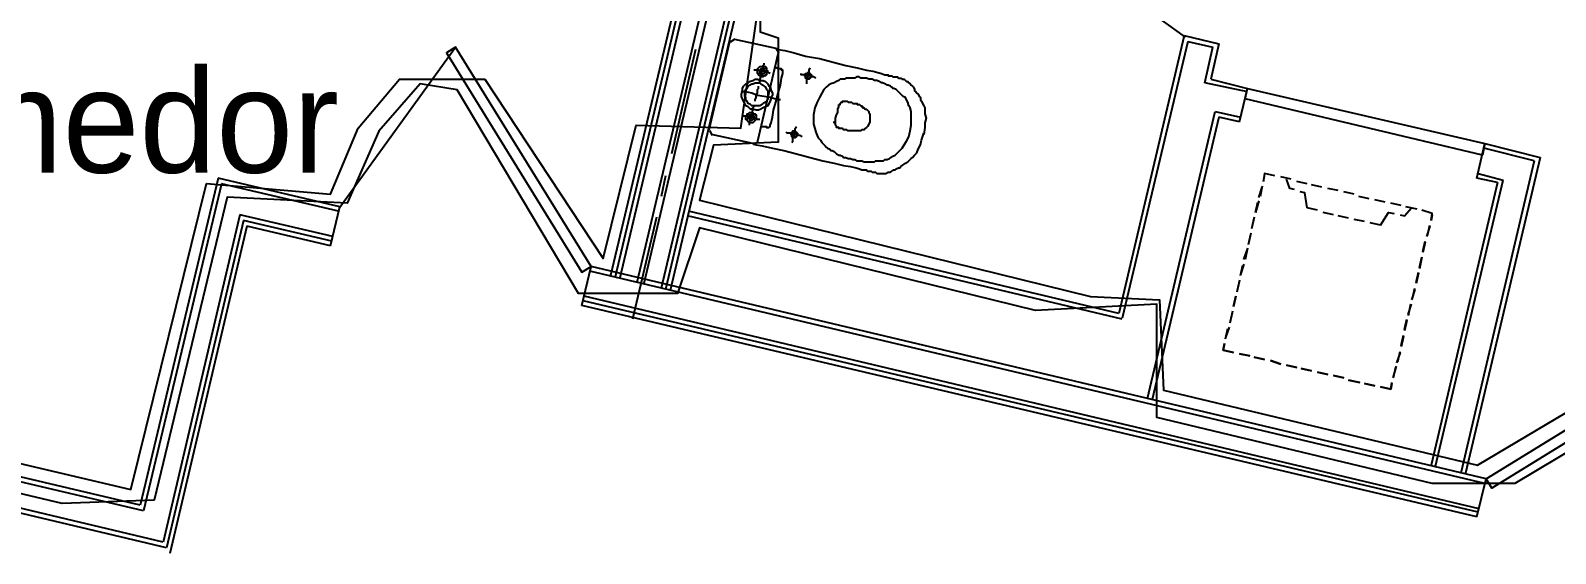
# Model space of a CAD drawing. Header units: feet. Extents: x -84 to 198, y -22 to 181.
# Drawn here: x 76.67 to 94.39, y 126.19 to 132.26 of the extents above; entities that cross this region are included whole.
import ezdxf
from ezdxf.enums import TextEntityAlignment as Align

# ---------------------------------------------------------------- set-up
doc = ezdxf.new("R2010")
doc.units = ezdxf.units.FT
for name, color, linetype in [('A-AREA-COMUN', 252, 'CONTINUOUS'), ('A-AREA-UNIDAD', 30, 'CONTINUOUS'), ('A-LINEA', 7, 'CONTINUOUS'), ('A-NOMBRE-ESPACIO', 2, 'CONTINUOUS')]:
    doc.layers.add(name, color=color, linetype=linetype)

msp = doc.modelspace()

# ---------------------------------------------------------------- linework, layer by layer
at = {"layer": 'A-AREA-COMUN'}
msp.add_lwpolyline([(96.16, 128.3378), (93.92, 127.0044), (92.96, 127.0044), (89.76, 127.7689), (89.76, 129.0844), (88.352, 129.0133), (84.448, 129.9733), (84.192, 129.2089), (83.04, 129.2089), (81.632, 131.5733), (81.2, 131.6444), (80.72, 131.0933), (80.352, 130.2578), (78.96, 130.3289), (78.112, 126.8089), (77.04, 126.7733), (47.648, 133.7422)], dxfattribs=at)
at = {"layer": 'A-AREA-UNIDAD'}
for points in [[(59.6, 131.2178), (77.84, 126.9333), (78.72, 130.4889), (80.16, 130.3644), (80.48, 131.1289), (80.96, 131.6978), (81.952, 131.6978), (83.328, 129.6178), (83.712, 131.1644), (84.928, 131.1289), (85.152, 132.6933)], [(85.152, 132.6578), (85.152, 132.2489), (85.36, 132.1778), (85.36, 130.9689), (84.608, 130.9333), (84.448, 130.2933), (88.992, 129.1733), (89.792, 129.1378), (89.84, 128.0889), (93.488, 127.2178), (95.44, 128.3733)]]:
    msp.add_lwpolyline(points, dxfattribs=at)
at = {"layer": 'A-LINEA'}
for p, q in [((88.04, 148.9244), (83.4133, 129.4178)), ((88.08, 148.9111), (83.4667, 129.4044)), ((88.1333, 148.8978), (83.52, 129.3911)), ((88.3333, 148.8578), (83.72, 129.3378)), ((88.4133, 148.8311), (83.8, 129.3244)), ((88.6267, 148.7911), (84, 129.2711)), ((88.6667, 148.7778), (84.0533, 129.2578)), ((88.72, 148.7644), (84.1067, 129.2444)), ((77.9867, 126.6844), (47.4933, 133.8978)), ((77.9467, 126.7511), (47.56, 133.9378)), ((78.2133, 126.3244), (47.4267, 133.6044)), ((78.2533, 126.2578), (47.4667, 133.5378)), ((88.3295, 133.4553), (90.0885, 132.187)), ((90.08, 132.2044), (89.32, 128.9778)), ((90.08, 132.2044), (90.48, 132.1111)), ((81.6117, 132.067), (80.2674, 130.21)), ((84.4, 132.0444), (84.12, 130.8311)), ((84.56, 131.1111), (84.8, 132.1378)), ((84.8574, 132.1632), (84.8013, 132.1285)), ((84.8533, 132.1644), (85.3333, 132.0578)), ((85.3721, 132.0004), (85.3374, 132.0565)), ((90.12, 132.1378), (89.36, 128.9244)), ((90.12, 132.1378), (90.4133, 132.0711)), ((90.32, 131.6578), (90.4133, 132.0711)), ((90.48, 132.1111), (90.3867, 131.6978)), ((85.36, 132.0044), (85.12, 130.9778)), ((90.3867, 131.6978), (90.8133, 131.5911)), ((90.8133, 131.5511), (90.32, 131.6578)), ((90.72, 131.2044), (90.8133, 131.5911)), ((89.6533, 127.9911), (90.44, 131.3244)), ((90.44, 131.3244), (90.7333, 131.2578)), ((90.48, 131.2578), (89.7067, 127.9778)), ((90.72, 131.2044), (90.48, 131.2578)), ((84.5613, 131.1019), (84.5959, 131.0457)), ((85.0667, 130.9511), (84.5867, 131.0578)), ((85.0759, 130.939), (85.1321, 130.9737)), ((94.2133, 130.7911), (93.3467, 127.1244)), ((93.48, 130.5511), (93.5733, 130.9511)), ((94.1467, 130.7511), (93.56, 130.8978)), ((93.5733, 130.9511), (94.2133, 130.7911)), ((91.1333, 130.5778), (91.0133, 130.6044)), ((94.1467, 130.7511), (93.2933, 127.1244)), ((93.4933, 130.6044), (93.7867, 130.5244)), ((78.8533, 130.5511), (77.9467, 126.7511)), ((78.8933, 130.4844), (77.9867, 126.6844)), ((80.2667, 130.2178), (78.8533, 130.5511)), ((80.2533, 130.1644), (78.8933, 130.4844)), ((84.0533, 130.5778), (84, 130.3378)), ((90.9467, 130.3244), (90.9867, 130.4444)), ((90.9867, 130.4578), (90.96, 130.3378)), ((91, 130.5111), (91.0133, 130.5778)), ((91.32, 130.5378), (91.2, 130.5644)), ((91.32, 130.5378), (91.2, 130.5644)), ((91.5067, 130.4844), (91.3867, 130.5111)), ((91.5067, 130.4844), (91.3867, 130.5111)), ((91.68, 130.4444), (91.56, 130.4711)), ((91.68, 130.4444), (91.56, 130.4711)), ((91.8667, 130.4044), (91.7467, 130.4311)), ((91.8667, 130.4044), (91.7467, 130.4311)), ((93.72, 130.4978), (92.9467, 127.2178)), ((93, 127.2044), (93.7867, 130.5244)), ((93.72, 130.4978), (93.48, 130.5511)), ((90.9467, 130.2844), (90.9067, 130.1511)), ((90.9067, 130.1511), (90.9333, 130.2711)), ((92.0533, 130.3644), (91.9333, 130.3911)), ((92.0533, 130.3644), (91.9333, 130.3911)), ((92.2267, 130.3111), (92.1067, 130.3378)), ((92.2267, 130.3111), (92.1067, 130.3378)), ((92.4133, 130.2711), (92.2933, 130.2978)), ((92.4133, 130.2711), (92.2933, 130.2978)), ((92.6, 130.2311), (92.48, 130.2578)), ((92.6, 130.2311), (92.48, 130.2578)), ((79.1067, 130.1244), (78.2133, 126.3244)), ((80.1867, 129.8711), (79.1067, 130.1244)), ((80.16, 129.7644), (80.2667, 130.2178)), ((83.9467, 130.0978), (83.6667, 128.9111)), ((89.36, 128.9111), (84.3067, 130.1111)), ((89.32, 128.9778), (84.32, 130.1644)), ((90.8933, 130.0978), (90.8667, 129.9778)), ((90.8667, 129.9644), (90.8933, 130.0844)), ((91.6267, 130.1778), (91.5067, 130.2044)), ((91.8133, 130.1244), (91.6933, 130.1511)), ((91.9867, 130.0844), (91.8667, 130.1111)), ((92.1733, 130.0444), (92.0533, 130.0711)), ((92.7867, 130.1911), (92.6533, 130.2178)), ((92.7867, 130.1911), (92.6533, 130.2178)), ((92.96, 130.1378), (92.84, 130.1778)), ((92.96, 130.1244), (92.9467, 130.0578)), ((79.1467, 130.0578), (78.2533, 126.2578)), ((79.1867, 129.9911), (78.2933, 126.1911)), ((80.1733, 129.8178), (79.1467, 130.0578)), ((80.16, 129.7644), (79.1867, 129.9911)), ((90.8533, 129.9111), (90.8267, 129.7911)), ((90.8267, 129.7778), (90.8533, 129.8978)), ((92.36, 130.0044), (92.24, 130.0311)), ((92.9333, 129.9911), (92.8933, 129.8711)), ((92.9067, 129.8844), (92.9333, 130.0044)), ((90.7733, 129.6044), (90.8133, 129.7244)), ((90.8133, 129.7378), (90.7867, 129.6044)), ((92.8533, 129.6978), (92.88, 129.8178)), ((92.88, 129.8044), (92.8533, 129.6844)), ((90.7733, 129.5511), (90.7333, 129.4311)), ((90.7333, 129.4178), (90.76, 129.5378)), ((92.8133, 129.5111), (92.84, 129.6311)), ((92.84, 129.6311), (92.8133, 129.4978)), ((83.08, 129.0711), (83.1867, 129.5244)), ((93.5733, 127.0044), (83.1733, 129.4711)), ((93.5867, 127.0578), (83.1867, 129.5244)), ((90.72, 129.3644), (90.6933, 129.2444)), ((92.7733, 129.3378), (92.8, 129.4578)), ((92.8, 129.4444), (92.7733, 129.3244)), ((90.6933, 129.2311), (90.72, 129.3511)), ((92.76, 129.2578), (92.72, 129.1378)), ((92.7333, 129.1511), (92.76, 129.2711)), ((93.48, 126.6178), (83.08, 129.0711)), ((93.4933, 126.6711), (83.0933, 129.1244)), ((93.5067, 126.7111), (83.1067, 129.1778)), ((90.64, 129.0044), (90.6133, 128.8844)), ((90.68, 129.1778), (90.6533, 129.0578)), ((90.6533, 129.0578), (90.68, 129.1778)), ((92.68, 128.9644), (92.72, 129.0844)), ((92.7067, 129.0844), (92.68, 128.9511)), ((90.6133, 128.8711), (90.64, 128.9911)), ((92.64, 128.7911), (92.6667, 128.9111)), ((92.6667, 128.8978), (92.64, 128.7778)), ((90.6, 128.8178), (90.56, 128.6978)), ((90.56, 128.6844), (90.5867, 128.8044)), ((92.6, 128.6044), (92.6267, 128.7244)), ((92.6267, 128.7111), (92.6, 128.5911)), ((90.5467, 128.6311), (90.5333, 128.5511)), ((90.5333, 128.5511), (90.6533, 128.5244)), ((90.72, 128.5111), (90.84, 128.4844)), ((90.84, 128.4844), (90.72, 128.5111)), ((90.8933, 128.4711), (91.0133, 128.4444)), ((91.0133, 128.4444), (90.8933, 128.4711)), ((92.5867, 128.5244), (92.5467, 128.4044)), ((92.56, 128.4178), (92.5867, 128.5378)), ((91.08, 128.4311), (91.2, 128.3911)), ((91.2, 128.3911), (91.08, 128.4311)), ((91.2667, 128.3778), (91.3867, 128.3511)), ((91.3867, 128.3511), (91.2667, 128.3778)), ((91.44, 128.3378), (91.56, 128.3111)), ((91.56, 128.3111), (91.44, 128.3378)), ((91.6267, 128.2978), (91.7467, 128.2711)), ((91.7467, 128.2711), (91.6267, 128.2978)), ((92.5067, 128.2311), (92.5467, 128.3644)), ((92.5333, 128.3511), (92.5067, 128.2311)), ((91.8133, 128.2578), (91.9333, 128.2311)), ((91.9333, 128.2311), (91.8133, 128.2578)), ((91.9867, 128.2044), (92.12, 128.1778)), ((92.12, 128.1778), (91.9867, 128.2044)), ((92.1733, 128.1644), (92.2933, 128.1378)), ((92.2933, 128.1378), (92.1733, 128.1644)), ((93.48, 126.6178), (93.5867, 127.0578))]:
    msp.add_line(p, q, dxfattribs=at)
for points in [[(83.1867, 129.5244), (81.6133, 132.0711), (81.5067, 132.0044), (83.08, 129.4578), (83.1867, 129.5244)], [(85.3333, 132.0578), (85.36, 132.0444), (85.44, 132.0311), (85.5467, 132.0044), (85.68, 131.9644), (85.84, 131.9378), (86, 131.8978), (86.1467, 131.8578), (86.28, 131.8311), (86.3867, 131.8044), (86.4667, 131.7911), (86.52, 131.7778), (86.56, 131.7644), (86.6, 131.7511), (86.6133, 131.7511), (86.6267, 131.7511), (86.64, 131.7511), (86.64, 131.7378), (86.6533, 131.7378), (86.6667, 131.7378), (86.68, 131.7378), (86.6933, 131.7244), (86.72, 131.7244), (86.7333, 131.7244), (86.7467, 131.7244), (86.76, 131.7111), (86.7733, 131.7111), (86.7867, 131.7111), (86.8, 131.6978), (86.8133, 131.6978), (86.8267, 131.6978), (86.84, 131.6844), (86.8533, 131.6711), (86.8667, 131.6711), (86.88, 131.6578), (86.8933, 131.6444), (86.9067, 131.6311), (86.92, 131.6178), (86.9333, 131.6044), (86.9467, 131.5778), (86.9467, 131.5644), (86.96, 131.5511), (86.9733, 131.5378), (86.9867, 131.5244), (87, 131.4978), (87.0133, 131.4844), (87.0133, 131.4578), (87.0267, 131.4444), (87.04, 131.4178), (87.0533, 131.3911), (87.0667, 131.3644), (87.0667, 131.3378), (87.0667, 131.2978), (87.08, 131.2444), (87.0667, 131.1911), (87.0667, 131.1378), (87.0533, 131.0578)], [(85.2267, 131.7778), (85.2267, 131.7644), (85.2267, 131.7511), (85.2133, 131.7511), (85.2133, 131.7378), (85.2, 131.7378), (85.1867, 131.7378), (85.1867, 131.7244), (85.1733, 131.7244), (85.16, 131.7244), (85.1467, 131.7378), (85.1333, 131.7511), (85.12, 131.7644), (85.12, 131.7778), (85.12, 131.7911), (85.12, 131.8044), (85.12, 131.8178), (85.1333, 131.8311), (85.1467, 131.8444), (85.16, 131.8444), (85.1733, 131.8444), (85.1867, 131.8444), (85.2, 131.8444), (85.2133, 131.8444), (85.2133, 131.8311), (85.2267, 131.8311), (85.2267, 131.8178), (85.2267, 131.8044), (85.24, 131.7911), (85.2267, 131.7778)], [(85.1467, 131.6578), (85.1467, 131.6711), (85.1467, 131.6844), (85.16, 131.7244), (85.16, 131.7511), (85.1733, 131.7911), (85.1867, 131.8311), (85.1867, 131.8578), (85.2, 131.8711), (85.2, 131.8844)], [(85.28, 131.4844), (85.2667, 131.4444), (85.2533, 131.4178), (85.24, 131.3911), (85.2133, 131.3778), (85.1867, 131.3644), (85.16, 131.3511), (85.1333, 131.3378), (85.1067, 131.3378), (85.0667, 131.3511), (85.04, 131.3511), (85.0133, 131.3778), (84.9867, 131.3911), (84.9733, 131.4178), (84.96, 131.4444), (84.9467, 131.4711), (84.9333, 131.4978), (84.9333, 131.5244), (84.9467, 131.5644), (84.9467, 131.5911), (84.96, 131.6178), (84.9867, 131.6444), (85.0133, 131.6578), (85.0267, 131.6711), (85.0667, 131.6844), (85.0933, 131.6978), (85.12, 131.6978), (85.1467, 131.6844), (85.1867, 131.6844), (85.2133, 131.6711), (85.24, 131.6444), (85.2533, 131.6178), (85.2667, 131.6044), (85.28, 131.5644), (85.2933, 131.5378), (85.2933, 131.5111), (85.28, 131.4844)], [(85.2667, 131.7644), (85.24, 131.7778), (85.2267, 131.7778), (85.1867, 131.7911), (85.16, 131.7911), (85.1333, 131.8044), (85.1067, 131.8044), (85.0933, 131.8044), (85.08, 131.8044)], [(85.2, 131.7778), (85.2, 131.7644), (85.1867, 131.7644), (85.1733, 131.7511), (85.1733, 131.7644), (85.16, 131.7644), (85.1467, 131.7644), (85.1467, 131.7778), (85.1467, 131.7911), (85.1467, 131.8044), (85.16, 131.8178), (85.1733, 131.8178), (85.1867, 131.8178), (85.2, 131.8178), (85.2, 131.8044), (85.2133, 131.7911), (85.2, 131.7778)], [(85.16, 131.1644), (85.1733, 131.1511), (85.1867, 131.1511), (85.2133, 131.1511), (85.2267, 131.1511), (85.2267, 131.1378), (85.24, 131.1378), (85.2533, 131.1378), (85.2667, 131.1511), (85.2667, 131.1644), (85.28, 131.1911), (85.2933, 131.2578), (85.3067, 131.3378), (85.3333, 131.4311), (85.36, 131.5378), (85.3867, 131.6311), (85.4, 131.7111), (85.4133, 131.7644), (85.4133, 131.7778), (85.4133, 131.7911), (85.4133, 131.8044), (85.4, 131.8044), (85.4, 131.8178), (85.3867, 131.8178), (85.3733, 131.8178), (85.36, 131.8178), (85.3467, 131.8311), (85.3333, 131.8311), (85.32, 131.8311)], [(85.8, 131.7111), (85.7733, 131.7244), (85.76, 131.7244), (85.72, 131.7378), (85.6933, 131.7378), (85.6667, 131.7511), (85.64, 131.7511), (85.6267, 131.7511), (85.6267, 131.7644)], [(85.7467, 131.7244), (85.7333, 131.7111), (85.72, 131.7111), (85.72, 131.6978), (85.7067, 131.6978), (85.6933, 131.7111), (85.68, 131.7111), (85.68, 131.7244), (85.68, 131.7378), (85.6667, 131.7378), (85.68, 131.7511), (85.68, 131.7644), (85.6933, 131.7644), (85.7067, 131.7778), (85.72, 131.7778), (85.72, 131.7644), (85.7333, 131.7644), (85.7333, 131.7511), (85.7467, 131.7511), (85.7467, 131.7378), (85.7467, 131.7244)], [(85.6933, 131.6444), (85.6933, 131.6578), (85.6933, 131.6711), (85.6933, 131.6978), (85.7067, 131.7244), (85.7067, 131.7511), (85.72, 131.7911), (85.72, 131.8044), (85.7333, 131.8311)], [(85.7867, 131.3644), (85.7733, 131.2844), (85.7733, 131.2311), (85.7733, 131.1778), (85.7867, 131.1244), (85.8, 131.0844), (85.8133, 131.0444), (85.8267, 131.0178), (85.8533, 130.9911), (85.8667, 130.9644), (85.88, 130.9511), (85.9067, 130.9244), (85.92, 130.9111), (85.9333, 130.8978), (85.96, 130.8844), (85.9733, 130.8711), (85.9867, 130.8711), (86.0133, 130.8578), (86.0267, 130.8444), (86.04, 130.8311), (86.0667, 130.8178), (86.08, 130.8178), (86.1067, 130.8044), (86.12, 130.7911), (86.1467, 130.7911), (86.1733, 130.7778), (86.2, 130.7778), (86.2267, 130.7644), (86.2533, 130.7644), (86.28, 130.7511), (86.3067, 130.7511), (86.3333, 130.7511), (86.36, 130.7378), (86.3867, 130.7378), (86.4133, 130.7378), (86.4267, 130.7378), (86.4533, 130.7378), (86.48, 130.7378), (86.4933, 130.7511), (86.5067, 130.7511), (86.5333, 130.7511), (86.5467, 130.7511), (86.5733, 130.7511), (86.5867, 130.7511), (86.6, 130.7644), (86.6267, 130.7644), (86.6533, 130.7778), (86.6667, 130.7911), (86.6933, 130.8044), (86.72, 130.8178), (86.7467, 130.8444), (86.7733, 130.8711), (86.8, 130.8978), (86.8267, 130.9378), (86.8533, 130.9778), (86.88, 131.0311), (86.8933, 131.0978), (86.9067, 131.1644), (86.9067, 131.2178), (86.9067, 131.2711), (86.9067, 131.3244), (86.8933, 131.3644), (86.88, 131.3911), (86.8667, 131.4311), (86.8533, 131.4578), (86.84, 131.4844), (86.8133, 131.4978), (86.8, 131.5111), (86.7867, 131.5244), (86.7733, 131.5378), (86.76, 131.5511), (86.7467, 131.5644), (86.7333, 131.5778), (86.7067, 131.5911), (86.6933, 131.5911), (86.68, 131.6044), (86.6667, 131.6178), (86.64, 131.6311), (86.6267, 131.6311), (86.6, 131.6444), (86.5733, 131.6578), (86.56, 131.6578), (86.5333, 131.6711), (86.5067, 131.6844), (86.48, 131.6844), (86.4533, 131.6978), (86.4133, 131.6978), (86.3867, 131.7111), (86.3733, 131.7111), (86.3467, 131.7111), (86.32, 131.7111), (86.2933, 131.7244), (86.28, 131.7244), (86.2533, 131.7111), (86.2267, 131.7111), (86.2133, 131.7111), (86.1867, 131.7111), (86.1733, 131.7111), (86.1467, 131.7111), (86.1333, 131.6978), (86.1067, 131.6978), (86.08, 131.6978), (86.0667, 131.6844), (86.04, 131.6711), (86.0133, 131.6578), (85.9733, 131.6444), (85.9467, 131.6311), (85.92, 131.6044), (85.8933, 131.5778), (85.8667, 131.5378), (85.84, 131.4844), (85.8133, 131.4311), (85.7867, 131.3644)], [(85.3867, 131.4578), (85.3733, 131.4578), (85.32, 131.4711), (85.2667, 131.4844), (85.2, 131.4978), (85.12, 131.5111), (85.0533, 131.5378), (84.9867, 131.5511), (84.9467, 131.5511), (84.9333, 131.5644)], [(85.24, 131.4844), (85.24, 131.4711), (85.2267, 131.4444), (85.2133, 131.4311), (85.1867, 131.4178), (85.1733, 131.4044), (85.1467, 131.3911), (85.1333, 131.3911), (85.1067, 131.3911), (85.08, 131.3911), (85.0533, 131.3911), (85.04, 131.4044), (85.0133, 131.4178), (85, 131.4444), (84.9867, 131.4578), (84.9867, 131.4844), (84.9733, 131.4978), (84.9733, 131.5244), (84.9733, 131.5511), (84.9867, 131.5778), (85, 131.5911), (85.0133, 131.6178), (85.0267, 131.6311), (85.0533, 131.6444), (85.0667, 131.6444), (85.0933, 131.6578), (85.12, 131.6578), (85.1467, 131.6578), (85.16, 131.6444), (85.1867, 131.6311), (85.2, 131.6178), (85.2133, 131.6044), (85.2267, 131.5778), (85.24, 131.5644), (85.24, 131.5378), (85.24, 131.5111), (85.24, 131.4844)], [(85.0933, 131.4444), (85.0933, 131.4578), (85.1067, 131.4844), (85.1067, 131.5111), (85.12, 131.5378), (85.12, 131.5778), (85.1333, 131.5911), (85.1333, 131.6178)], [(93.5467, 130.8178), (90.7867, 131.4711), (90.8133, 131.5911), (93.5733, 130.9511), (93.5467, 130.8178)], [(85.1067, 131.2444), (85.1067, 131.2311), (85.0933, 131.2178), (85.08, 131.2044), (85.0667, 131.1911), (85.0533, 131.1911), (85.04, 131.1911), (85.0267, 131.2044), (85.0133, 131.2044), (85, 131.2178), (85, 131.2311), (84.9867, 131.2311), (84.9867, 131.2444), (84.9867, 131.2578), (84.9867, 131.2711), (85, 131.2711), (85, 131.2844), (85, 131.2978), (85.0133, 131.2978), (85.0267, 131.3111), (85.04, 131.3111), (85.0533, 131.3111), (85.0667, 131.3111), (85.08, 131.2978), (85.0933, 131.2978), (85.0933, 131.2844), (85.1067, 131.2844), (85.1067, 131.2711), (85.1067, 131.2578), (85.1067, 131.2444)], [(85.0267, 131.1644), (85.0267, 131.1778), (85.0267, 131.1911), (85.04, 131.2311), (85.0533, 131.2578), (85.0533, 131.2978), (85.0667, 131.3378), (85.0667, 131.3644), (85.08, 131.3778), (85.08, 131.3911)], [(86.0667, 131.4044), (86.08, 131.4044), (86.08, 131.4178), (86.0933, 131.4311), (86.1067, 131.4311), (86.1067, 131.4444), (86.12, 131.4444), (86.1333, 131.4444), (86.1467, 131.4444), (86.16, 131.4444), (86.1733, 131.4311), (86.1867, 131.4311), (86.2, 131.4311), (86.2133, 131.4311), (86.2267, 131.4178), (86.24, 131.4178), (86.2667, 131.4178), (86.28, 131.4178), (86.28, 131.4044), (86.2933, 131.4044), (86.3067, 131.4044), (86.32, 131.3911), (86.3333, 131.3911), (86.3333, 131.3778), (86.3467, 131.3778), (86.3467, 131.3644), (86.36, 131.3644), (86.3733, 131.3511), (86.3867, 131.3511), (86.4, 131.3378), (86.4133, 131.3244), (86.4133, 131.3111), (86.4267, 131.2978), (86.4267, 131.2711), (86.4267, 131.2444), (86.4267, 131.2044), (86.4133, 131.1778), (86.4, 131.1511), (86.3867, 131.1378), (86.3733, 131.1244), (86.36, 131.1111), (86.3467, 131.1111), (86.3333, 131.1111), (86.32, 131.0978), (86.3067, 131.0978), (86.2933, 131.0978), (86.28, 131.0978), (86.2667, 131.0978), (86.2533, 131.0978), (86.24, 131.0978), (86.2267, 131.0978), (86.2133, 131.0978), (86.2, 131.0978), (86.1867, 131.0978), (86.1733, 131.0978), (86.16, 131.1111), (86.1467, 131.1111), (86.1333, 131.1111), (86.12, 131.1111), (86.1067, 131.1244), (86.0933, 131.1244), (86.08, 131.1244), (86.0667, 131.1244), (86.0667, 131.1378), (86.0533, 131.1378), (86.04, 131.1378), (86.04, 131.1511), (86.0267, 131.1644), (86.0267, 131.1778), (86.0267, 131.1911), (86.0133, 131.1911), (86.0133, 131.2044), (86.0267, 131.2044), (86.0267, 131.2178), (86.0267, 131.2444), (86.04, 131.2844), (86.0533, 131.3111), (86.0533, 131.3511), (86.0667, 131.3778), (86.0667, 131.3911), (86.0667, 131.4044)], [(85.1467, 131.2311), (85.1333, 131.2311), (85.12, 131.2311), (85.0933, 131.2444), (85.0667, 131.2444), (85.04, 131.2578), (85.0133, 131.2578), (84.9867, 131.2711), (84.96, 131.2711)], [(85.08, 131.2444), (85.08, 131.2311), (85.0667, 131.2311), (85.0533, 131.2178), (85.04, 131.2178), (85.04, 131.2311), (85.0267, 131.2311), (85.0267, 131.2444), (85.0133, 131.2444), (85.0133, 131.2578), (85.0133, 131.2711), (85.0267, 131.2711), (85.0267, 131.2844), (85.04, 131.2844), (85.0533, 131.2844), (85.0667, 131.2844), (85.0667, 131.2711), (85.08, 131.2711), (85.08, 131.2578), (85.08, 131.2444)], [(85.52, 130.9644), (85.5333, 130.9778), (85.5333, 130.9911), (85.5333, 131.0178), (85.5467, 131.0444), (85.5467, 131.0711), (85.56, 131.1111), (85.56, 131.1244), (85.5733, 131.1511)], [(85.0667, 130.9511), (85.1067, 130.9378), (85.1733, 130.9244), (85.2933, 130.8978), (85.4267, 130.8711), (85.5733, 130.8311), (85.7333, 130.7911), (85.88, 130.7511), (86.0133, 130.7244), (86.12, 130.6978), (86.2, 130.6844), (86.2667, 130.6711), (86.3067, 130.6578), (86.3333, 130.6444), (86.3467, 130.6444), (86.36, 130.6444), (86.3733, 130.6444), (86.3867, 130.6444), (86.4, 130.6311), (86.4133, 130.6311), (86.4267, 130.6311), (86.44, 130.6311), (86.4533, 130.6178), (86.4667, 130.6178), (86.48, 130.6178), (86.4933, 130.6178), (86.5067, 130.6044), (86.5333, 130.6044), (86.5467, 130.6044), (86.56, 130.6044), (86.5733, 130.6044), (86.5867, 130.6044), (86.6, 130.6044), (86.6133, 130.6044), (86.64, 130.6178), (86.6533, 130.6178), (86.6667, 130.6178), (86.68, 130.6311), (86.7067, 130.6444), (86.72, 130.6444), (86.7333, 130.6578), (86.76, 130.6711), (86.7733, 130.6711), (86.7867, 130.6844), (86.8, 130.6978), (86.8267, 130.7111), (86.84, 130.7244), (86.8667, 130.7378), (86.88, 130.7511), (86.9067, 130.7778), (86.92, 130.7911), (86.9467, 130.8178), (86.9733, 130.8444), (86.9867, 130.8844), (87.0133, 130.9378), (87.0267, 130.9911), (87.0533, 131.0711)], [(85.64, 131.0311), (85.6133, 131.0444), (85.6, 131.0444), (85.56, 131.0578), (85.5333, 131.0578), (85.5067, 131.0711), (85.48, 131.0711), (85.4667, 131.0711), (85.4533, 131.0844)], [(85.5867, 131.0444), (85.5733, 131.0444), (85.5733, 131.0311), (85.56, 131.0311), (85.56, 131.0178), (85.5467, 131.0178), (85.5333, 131.0178), (85.5333, 131.0311), (85.52, 131.0311), (85.52, 131.0444), (85.5067, 131.0578), (85.52, 131.0711), (85.52, 131.0844), (85.5333, 131.0844), (85.5333, 131.0978), (85.5467, 131.0978), (85.56, 131.0978), (85.56, 131.0844), (85.5733, 131.0844), (85.5733, 131.0711), (85.5867, 131.0711), (85.5867, 131.0578), (85.5867, 131.0444)], [(91.1333, 130.5778), (91.0133, 130.6044), (91, 130.5244)], [(91.36, 130.4178), (91.3067, 130.4311), (91.2667, 130.5378)], [(91.5067, 130.2044), (91.48, 130.3778), (91.4267, 130.3911)], [(92.36, 130.0044), (92.4533, 130.1511), (92.52, 130.1378)], [(92.5867, 130.1244), (92.64, 130.1111), (92.72, 130.2044)], [(92.9467, 130.0578), (92.96, 130.1378), (92.84, 130.1778)], [(90.6533, 128.5244), (90.5333, 128.5511), (90.5467, 128.6311)], [(93.5867, 127.0578), (96.1467, 128.6311), (96.2133, 128.5244), (93.6533, 126.9511), (93.5867, 127.0578)], [(92.36, 128.1244), (92.48, 128.0978), (92.4933, 128.1778)], [(92.4933, 128.1644), (92.48, 128.0978), (92.36, 128.1244)]]:
    msp.add_lwpolyline(points, dxfattribs=at)

# ---------------------------------------------------------------- texts
at = {"layer": 'A-NOMBRE-ESPACIO'}
msp.add_text('Sala - Comedor', height=1.2, dxfattribs=at).set_placement((74.64, 130.6133), align=Align.CENTER)

doc.saveas('drawing.dxf')
